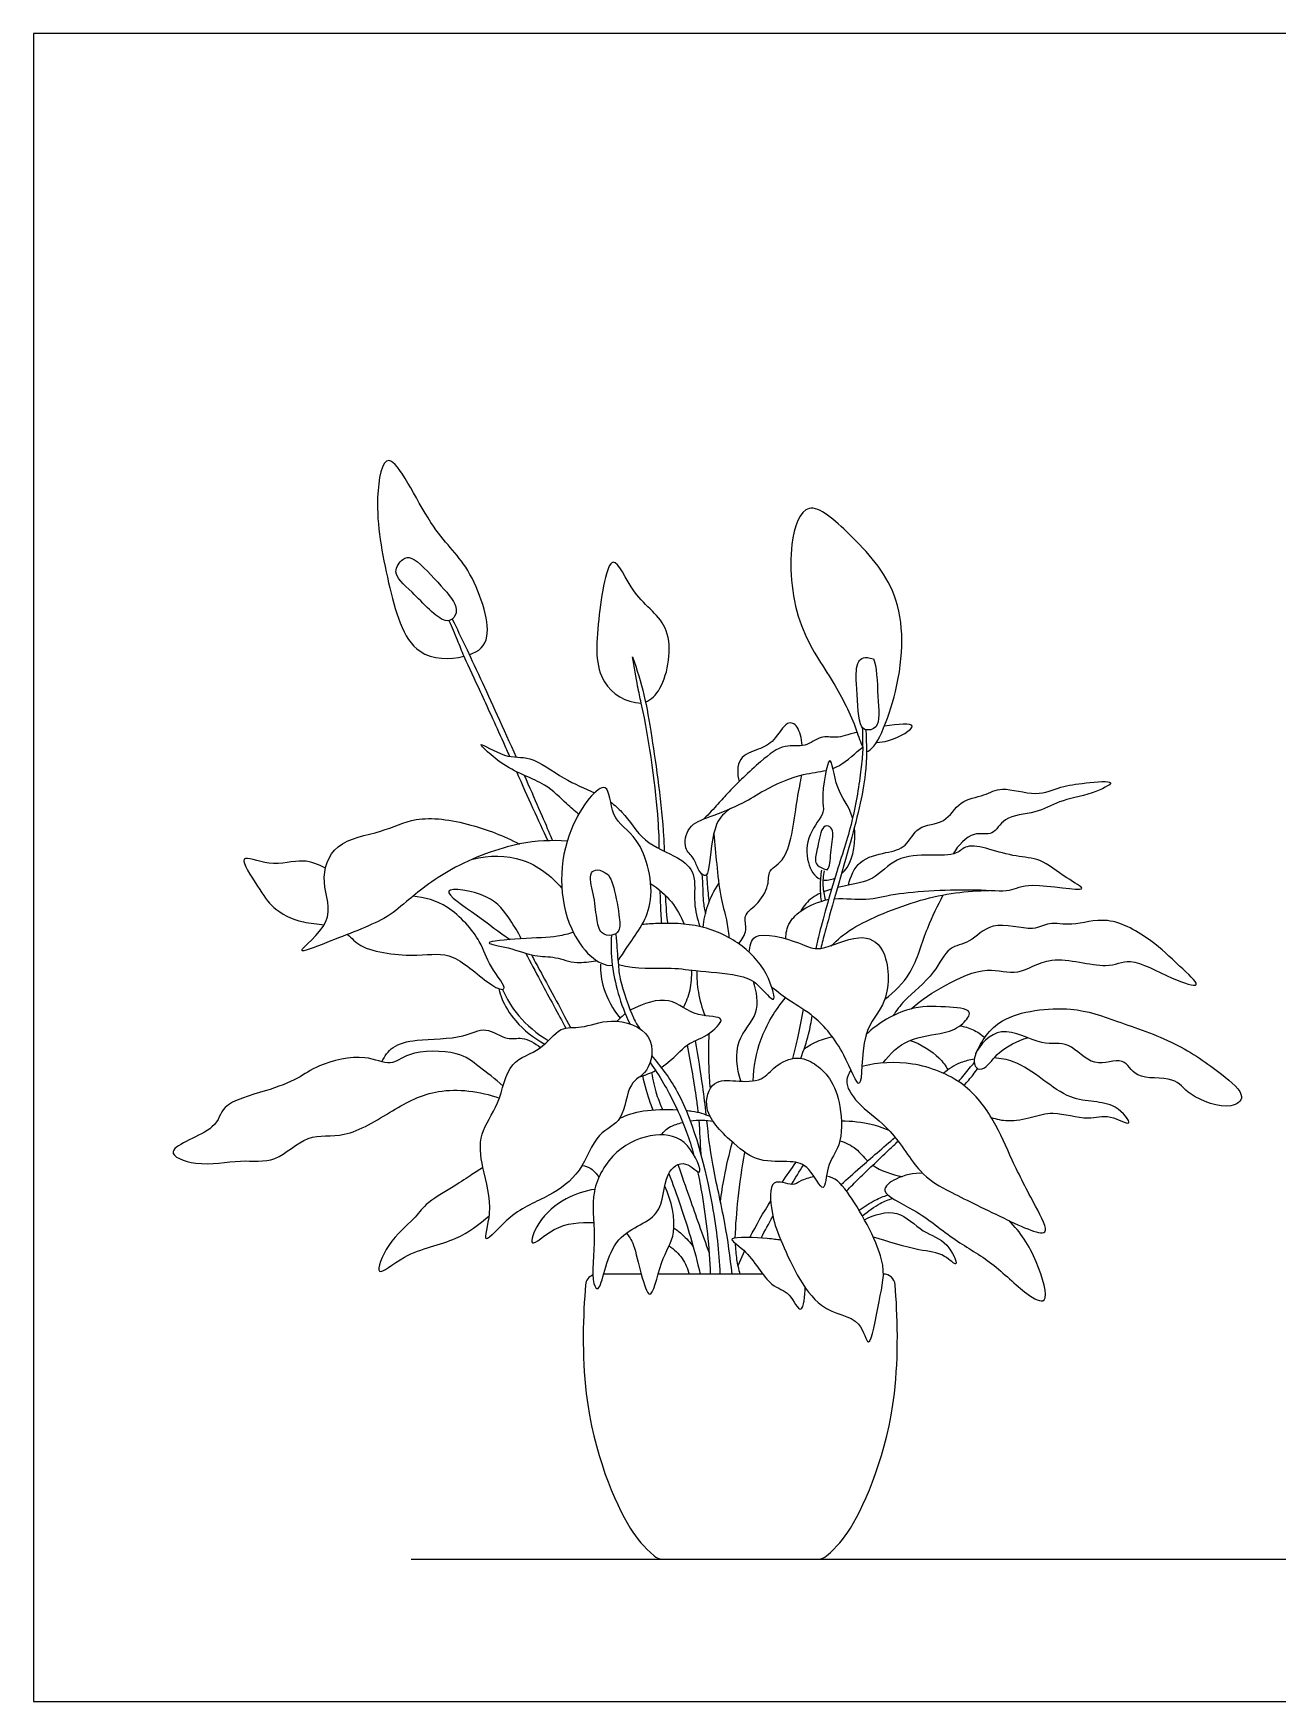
# Model space of a CAD drawing. Header units: millimetres. Extents: x 0.2 to 27.9, y 0.2 to 5.6.
# Drawn here: x 0.183 to 1.547, y 0.156 to 1.984 of the extents above; entities that cross this region are included whole.
import ezdxf

# ---------------------------------------------------------------- set-up
doc = ezdxf.new("R2010")
doc.units = ezdxf.units.MM
for name, color, linetype, true_color in [('AG-DIAGRAM', 7, 'Continuous', 0xfecc66), ('AG-PLANTS', 7, 'Continuous', 0x66ccff), ('X-VPRT', 6, 'Continuous', 0xff00ff)]:
    doc.layers.add(name, color=color, linetype=linetype, true_color=true_color)

msp = doc.modelspace()

# ---------------------------------------------------------------- linework, layer by layer
at = {"layer": 'AG-DIAGRAM'}
msp.add_line((0.5972, 0.3119), (4.9093, 0.3119), dxfattribs=at)
at = {"layer": 'AG-PLANTS'}
for p, q in [((0.9626, 0.6496), (0.9553, 0.6334)), ((0.8494, 0.6243), (0.8082, 0.6243))]:
    msp.add_line(p, q, dxfattribs=at)
msp.add_lwpolyline([(0.9828, 0.6243), (0.958, 0.6243), (0.868, 0.6243)], dxfattribs=at)
for centre, start, end in [((0.8012, 0.6114), 112.384, 174.8875), ((1.1149, 0.6114), 5.1125, 89.9702), ((0.8722, 0.3248), 227.6236, 270), ((1.0439, 0.3248), 270, 312.3764)]:
    msp.add_arc(centre, 0.0129, start, end, dxfattribs=at)
for points, knots in [([(0.6609, 1.3033), (0.6716, 1.307), (0.6899, 1.3217), (0.6614, 1.405), (0.6188, 1.4362), (0.5835, 1.5154), (0.5727, 1.5162), (0.5649, 1.5167), (0.5554, 1.4654), (0.5705, 1.3858), (0.5935, 1.2974), (0.6399, 1.2979), (0.6547, 1.3015)], [1.874958, 1.874958, 1.874958, 1.874958, 2.174788, 2.671085, 3.137979, 3.656897, 3.656897, 3.656897, 4.03027, 4.586158, 5.106957, 5.478034, 5.478034, 5.478034, 5.478034]), ([(1.0964, 1.1973), (1.1064, 1.1974), (1.137, 1.2712), (1.1384, 1.3716), (1.0825, 1.4319), (1.0448, 1.4662), (1.0334, 1.4636), (1.023, 1.4612), (1.0085, 1.4193), (1.0184, 1.3324), (1.0607, 1.2749), (1.0824, 1.2313), (1.0899, 1.2064), (1.0924, 1.2018)], [2.108383, 2.108383, 2.108383, 2.108383, 2.600112, 3.192639, 3.717991, 4.135757, 4.135757, 4.135757, 4.516815, 5.062825, 5.549802, 5.989062, 6.16955, 6.16955, 6.16955, 6.16955]), ([(0.6263, 1.3827), (0.6163, 1.3936), (0.5999, 1.4116), (0.5873, 1.4094), (0.5749, 1.3919), (0.5989, 1.3727), (0.6317, 1.3356), (0.6452, 1.3434), (0.6491, 1.3579), (0.6356, 1.3726), (0.6263, 1.3827)], [0, 0, 0, 0, 0.355945, 0.536228, 0.761641, 1.068182, 1.463047, 1.646817, 1.842686, 2.17451, 2.17451, 2.17451, 2.17451]), ([(0.8541, 1.2515), (0.8603, 1.2538), (0.8769, 1.2698), (0.8879, 1.337), (0.8402, 1.3633), (0.8246, 1.4056), (0.8187, 1.4047), (0.8112, 1.4037), (0.8003, 1.3352), (0.7982, 1.2724), (0.8323, 1.2507), (0.8494, 1.2503)], [1.410242, 1.410242, 1.410242, 1.410242, 1.627673, 2.091053, 2.523658, 2.893327, 2.893327, 2.893327, 3.362581, 3.845992, 4.226235, 4.226235, 4.226235, 4.226235]), ([(0.6386, 1.3406), (0.6417, 1.3337), (0.6476, 1.3197), (0.6524, 1.3076), (0.6547, 1.3015)], [0, 0, 0, 0, 0.272858, 0.5261226, 0.5261226, 0.5261226, 0.5261226]), ([(0.6422, 1.3424), (0.6527, 1.3205), (0.6651, 1.2949), (0.6983, 1.222), (0.7122, 1.191)], [0, 0, 0, 0, 0.4883683, 0.866917, 0.866917, 0.866917, 0.866917]), ([(0.6547, 1.3015), (0.6608, 1.2887), (0.6734, 1.262), (0.6906, 1.224), (0.7027, 1.197), (0.705, 1.1918)], [0, 0, 0, 0, 0.3734439, 0.8228684, 0.9267951, 0.9267951, 0.9267951, 0.9267951]), ([(0.8399, 1.301), (0.8447, 1.2873), (0.8535, 1.2577), (0.8614, 1.2119), (0.8729, 1.131), (0.8744, 1.0931), (0.8746, 1.088)], [0, 0, 0, 0, 0.377679, 0.774084, 1.372345, 1.46866, 1.46866, 1.46866, 1.46866]), ([(0.8494, 1.2503), (0.848, 1.2564), (0.8453, 1.2687), (0.8415, 1.2902), (0.8399, 1.301)], [0, 0, 0, 0, 0.2487873, 0.5764149, 0.5764149, 0.5764149, 0.5764149]), ([(1.1039, 1.2986), (1.0939, 1.3019), (1.0845, 1.2957), (1.0852, 1.2716), (1.0876, 1.2277), (1.0941, 1.2197), (1.1122, 1.222), (1.1081, 1.2577), (1.1078, 1.2915), (1.1039, 1.2986)], [0, 0, 0, 0, 0.210357, 0.517363, 0.928616, 1.108681, 1.320607, 1.679188, 2.077984, 2.077984, 2.077984, 2.077984]), ([(0.8692, 1.0907), (0.8691, 1.1004), (0.8683, 1.1304), (0.859, 1.2082), (0.8494, 1.2503)], [0.7557227, 0.7557227, 0.7557227, 0.7557227, 1.0284507, 1.6799095, 1.6799095, 1.6799095, 1.6799095]), ([(1.026, 1.2036), (1.0251, 1.2118), (1.0216, 1.2265), (1.0079, 1.2315), (0.9957, 1.2076), (0.9784, 1.1993), (0.9539, 1.1919), (0.9545, 1.172), (0.9566, 1.1642)], [2.457393, 2.457393, 2.457393, 2.457393, 2.657492, 2.848742, 3.124606, 3.381577, 3.651029, 3.933918, 3.933918, 3.933918, 3.933918]), ([(1.1076, 1.2069), (1.1114, 1.2073), (1.125, 1.2086), (1.1617, 1.2292), (1.1312, 1.2274), (1.1161, 1.225)], [3.9802768, 3.9802768, 3.9802768, 3.9802768, 4.1192515, 4.4355376, 4.7144168, 4.7144168, 4.7144168, 4.7144168]), ([(1.086, 1.2185), (1.076, 1.2156), (1.0633, 1.2108), (1.0459, 1.2156), (1.0291, 1.2007), (1.0055, 1.2063), (0.9796, 1.1865), (0.9451, 1.1534), (0.9348, 1.1406), (0.9236, 1.1288), (0.9182, 1.1233)], [4.919285, 4.919285, 4.919285, 4.919285, 5.177229, 5.409665, 5.664339, 5.928751, 6.253284, 6.647932, 6.893973, 7.135938, 7.135938, 7.135938, 7.135938]), ([(1.0955, 1.221), (1.0965, 1.2049), (1.0976, 1.1704), (1.0786, 1.0945), (1.0509, 1.0015), (1.0478, 0.9875), (1.0462, 0.9813)], [0, 0, 0, 0, 0.398282, 0.91959, 1.478276, 1.728955, 1.728955, 1.728955, 1.728955]), ([(1.0924, 1.2018), (1.0926, 1.2066), (1.0925, 1.2163), (1.0923, 1.2206), (1.0921, 1.2228)], [0, 0, 0, 0, 0.2181198, 0.3637291, 0.3637291, 0.3637291, 0.3637291]), ([(0.7807, 1.1283), (0.7764, 1.1323), (0.7669, 1.14), (0.7433, 1.1645), (0.7017, 1.1762), (0.6606, 1.2152), (0.7021, 1.1878), (0.7279, 1.1944), (0.7631, 1.1665), (0.7877, 1.1568), (0.7981, 1.1518)], [0, 0, 0, 0, 0.240978, 0.563198, 0.968151, 1.296652, 1.598684, 1.902583, 2.279242, 2.607891, 2.607891, 2.607891, 2.607891]), ([(1.0924, 1.2018), (1.092, 1.1945), (1.0911, 1.1797), (1.0821, 1.1204), (1.0644, 1.0694), (1.0437, 0.9962), (1.042, 0.986), (1.041, 0.9811)], [0, 0, 0, 0, 0.267912, 0.69784, 1.148194, 1.634471, 1.856499, 1.856499, 1.856499, 1.856499]), ([(1.0596, 1.1786), (1.0617, 1.1794), (1.0738, 1.1847), (1.0844, 1.1964), (1.0924, 1.2018)], [3.4173372, 3.4173372, 3.4173372, 3.4173372, 3.4816797, 3.7844249, 3.7844249, 3.7844249, 3.7844249]), ([(0.7125, 1.1751), (0.7189, 1.1608), (0.7329, 1.1295), (0.7414, 1.1114), (0.747, 1.0994)], [1.0389794, 1.0389794, 1.0389794, 1.0389794, 1.3299257, 1.6911129, 1.6911129, 1.6911129, 1.6911129]), ([(0.721, 1.1711), (0.7324, 1.1456), (0.7444, 1.118), (0.7511, 1.1017), (0.752, 1.0995)], [0.9487534, 0.9487534, 0.9487534, 0.9487534, 1.2693901, 1.3256413, 1.3256413, 1.3256413, 1.3256413]), ([(0.9466, 1.1344), (0.941, 1.1295), (0.928, 1.1205), (0.9243, 1.0699), (0.9218, 1.0617), (0.9173, 1.0606), (0.9107, 1.0681), (0.9076, 1.0813), (0.895, 1.0903), (0.8999, 1.1172), (0.9254, 1.1255), (0.9621, 1.1404), (0.9838, 1.1552), (1.0216, 1.1726), (1.0443, 1.1747), (1.0521, 1.1765)], [0, 0, 0, 0, 0.271524, 0.665286, 0.878191, 0.878191, 1.097655, 1.303131, 1.515623, 1.783483, 2.07472, 2.432172, 2.731734, 3.120627, 3.344045, 3.344045, 3.344045, 3.344045]), ([(0.9563, 0.9864), (0.9599, 0.9908), (0.9668, 1.001), (0.9603, 1.0181), (0.9767, 1.0287), (0.9904, 1.0495), (0.9876, 1.0684), (1.0131, 1.0779), (1.0187, 1.141), (1.0241, 1.1633), (1.0253, 1.1714)], [0, 0, 0, 0, 0.236124, 0.458024, 0.696089, 0.98014, 1.207078, 1.470963, 1.935156, 2.178054, 2.178054, 2.178054, 2.178054]), ([(1.0812, 1.1245), (1.0766, 1.1393), (1.0625, 1.1508), (1.0587, 1.1882), (1.056, 1.1872), (1.0528, 1.1861), (1.0456, 1.1419), (1.0522, 1.1312), (1.0307, 1.1061), (1.0297, 1.0764), (1.0391, 1.0598), (1.0459, 1.0571)], [2.222093, 2.222093, 2.222093, 2.222093, 2.563869, 2.882809, 2.882809, 2.882809, 3.261912, 3.481642, 3.789779, 4.109079, 4.376587, 4.376587, 4.376587, 4.376587]), ([(0.8241, 0.9682), (0.8272, 0.972), (0.8381, 0.9908), (0.8696, 1.0269), (0.8503, 1.1049), (0.8148, 1.1214), (0.8152, 1.1548), (0.8097, 1.1572), (0.802, 1.1605), (0.7581, 1.1071), (0.7586, 1.0046), (0.8021, 0.9611), (0.8177, 0.9628)], [1.62119, 1.62119, 1.62119, 1.62119, 1.778391, 2.208339, 2.698238, 3.056412, 3.376478, 3.376478, 3.376478, 3.820695, 4.429147, 4.871385, 4.871385, 4.871385, 4.871385]), ([(1.0767, 1.0507), (1.0786, 1.0599), (1.0868, 1.0795), (1.1174, 1.0863), (1.1411, 1.0912), (1.1509, 1.1175), (1.184, 1.1169), (1.1973, 1.1443), (1.2261, 1.1481), (1.2447, 1.1601), (1.2824, 1.1467), (1.3099, 1.1594), (1.3333, 1.1625), (1.3765, 1.1665), (1.3405, 1.1486), (1.3074, 1.1442), (1.2828, 1.1282), (1.2463, 1.1276), (1.2361, 1.1032), (1.2125, 1.1113), (1.1965, 1.0941), (1.1915, 1.0849)], [0, 0, 0, 0, 0.30381, 0.615909, 0.889627, 1.167365, 1.471596, 1.769084, 2.06472, 2.328217, 2.675508, 2.981357, 3.284052, 3.581064, 3.854901, 4.205287, 4.514104, 4.84522, 5.104502, 5.357272, 5.678432, 5.678432, 5.678432, 5.678432]), ([(0.8159, 1.1416), (0.8203, 1.1384), (0.8336, 1.127), (0.8507, 1.0964), (0.8895, 1.0829), (0.9107, 1.0641), (0.9058, 1.0308), (0.9111, 1.0139), (0.9136, 1.0053)], [2.810648, 2.810648, 2.810648, 2.810648, 2.974669, 3.336403, 3.698939, 3.986492, 4.304235, 4.600681, 4.600681, 4.600681, 4.600681]), ([(0.7682, 1.099), (0.7508, 1.0999), (0.7153, 1.0993), (0.6405, 1.0721), (0.5917, 1.033), (0.5686, 1.0119), (0.5107, 0.9905), (0.461, 0.9702), (0.5172, 1.0114), (0.4959, 1.0529), (0.5114, 1.1003), (0.5655, 1.1074), (0.6021, 1.1276), (0.6576, 1.1203), (0.6988, 1.1047), (0.716, 1.0957)], [0, 0, 0, 0, 0.413874, 0.925283, 1.371993, 1.690282, 2.161284, 2.469411, 2.836356, 3.212976, 3.582116, 3.986123, 4.353281, 4.798229, 5.156231, 5.156231, 5.156231, 5.156231]), ([(1.0533, 1.0675), (1.042, 1.0706), (1.0391, 1.079), (1.0432, 1.0918), (1.0467, 1.1166), (1.057, 1.1155), (1.061, 1.1073), (1.0563, 1.087), (1.0566, 1.0702), (1.0533, 1.0675)], [0, 0, 0, 0, 0.208507, 0.454012, 0.755797, 0.917128, 1.090272, 1.389207, 1.666455, 1.666455, 1.666455, 1.666455]), ([(0.9289, 1.107), (0.9299, 1.0959), (0.9322, 1.074), (0.9353, 1.0389), (0.9434, 1.0131), (0.9449, 0.9997), (0.9455, 0.9932)], [0, 0, 0, 0, 0.331258, 0.671517, 0.968004, 1.221612, 1.221612, 1.221612, 1.221612]), ([(1.069, 1.0632), (1.0713, 1.0652), (1.082, 1.0772), (1.0846, 1.0991), (1.0831, 1.1139)], [1.7343985, 1.7343985, 1.7343985, 1.7343985, 1.8115449, 2.1388473, 2.1388473, 2.1388473, 2.1388473]), ([(0.5032, 1.0694), (0.4954, 1.0731), (0.4782, 1.0811), (0.4443, 1.0693), (0.4024, 1.0889), (0.4311, 1.0463), (0.4441, 1.0249), (0.4722, 1.0097), (0.4944, 1.0082), (0.5017, 1.0073)], [0, 0, 0, 0, 0.290316, 0.641318, 0.940687, 1.269531, 1.579197, 1.923283, 2.117142, 2.117142, 2.117142, 2.117142]), ([(0.6647, 1.0793), (0.6823, 1.0835), (0.721, 1.0841), (0.7508, 1.0608), (0.7623, 1.0473)], [0, 0, 0, 0, 0.4218043, 0.8395866, 0.8395866, 0.8395866, 0.8395866]), ([(1.0611, 1.0357), (1.0735, 1.0364), (1.1003, 1.0332), (1.1265, 1.0432), (1.2154, 1.0474), (1.2538, 1.0424), (1.2738, 1.0554), (1.3496, 1.0402), (1.3117, 1.0598), (1.2882, 1.0807), (1.2599, 1.0813), (1.2318, 1.0902), (1.2057, 1.0962), (1.1954, 1.0828), (1.1651, 1.0838), (1.1283, 1.0829), (1.1044, 1.0547), (1.0853, 1.0525), (1.0647, 1.0481)], [0.731382, 0.731382, 0.731382, 0.731382, 1.023045, 1.35653, 1.903388, 2.258292, 2.555146, 2.982939, 3.244397, 3.589858, 3.889969, 4.212995, 4.499165, 4.715048, 5.027, 5.37884, 5.715764, 6.033244, 6.033244, 6.033244, 6.033244]), ([(0.8135, 1.0618), (0.8034, 1.0695), (0.7893, 1.0659), (0.7984, 1.0398), (0.7998, 1.0157), (0.804, 0.9968), (0.8172, 0.9945), (0.8269, 1.0003), (0.8253, 1.0188), (0.8193, 1.0511), (0.8152, 1.0588), (0.8135, 1.0618)], [0, 0, 0, 0, 0.222927, 0.520984, 0.840865, 1.096521, 1.301423, 1.487205, 1.746102, 2.103619, 2.316593, 2.316593, 2.316593, 2.316593]), ([(0.9157, 1.0631), (0.9169, 1.0511), (0.9168, 1.033), (0.9187, 1.0239), (0.9198, 1.0192)], [0.0129358, 0.0129358, 0.0129358, 0.0129358, 0.3027105, 0.5190943, 0.5190943, 0.5190943, 0.5190943]), ([(0.921, 1.062), (0.9212, 1.0584), (0.9218, 1.0513), (0.9229, 1.0382), (0.9236, 1.0317)], [0, 0, 0, 0, 0.1876264, 0.4421267, 0.4421267, 0.4421267, 0.4421267]), ([(1.0469, 1.0672), (1.0461, 1.0616), (1.0453, 1.0502), (1.0458, 1.0391), (1.0465, 1.0336)], [0, 0, 0, 0, 0.2360556, 0.4700695, 0.4700695, 0.4700695, 0.4700695]), ([(1.0498, 1.0665), (1.0487, 1.061), (1.048, 1.0498), (1.0499, 1.0396), (1.0514, 1.0346)], [0, 0, 0, 0, 0.2337418, 0.4590145, 0.4590145, 0.4590145, 0.4590145]), ([(0.7179, 0.9918), (0.7146, 0.9991), (0.7052, 1.0132), (0.6862, 1.0418), (0.6174, 1.0518), (0.6745, 1.0149), (0.693, 0.9994), (0.7058, 0.991)], [0, 0, 0, 0, 0.280944, 0.628677, 0.995845, 1.357663, 1.746157, 1.746157, 1.746157, 1.746157]), ([(0.8597, 1.0523), (0.8683, 1.0469), (0.8838, 1.0333), (0.8929, 1.0166), (0.8963, 1.008)], [0, 0, 0, 0, 0.3154716, 0.618052, 0.618052, 0.618052, 0.618052]), ([(0.8719, 1.0088), (0.8715, 1.0141), (0.871, 1.0206), (0.8704, 1.037), (0.8702, 1.0447)], [0, 0, 0, 0, 0.2298758, 0.4000495, 0.4000495, 0.4000495, 0.4000495]), ([(0.9174, 1.0044), (0.9181, 1.0125), (0.9213, 1.0286), (0.9294, 1.0449), (0.9344, 1.0524)], [0, 0, 0, 0, 0.2823737, 0.580099, 0.580099, 0.580099, 0.580099]), ([(1.0577, 0.9843), (1.0651, 0.9912), (1.0803, 1.0058), (1.1578, 1.0387), (1.2059, 1.0443), (1.2314, 1.0449)], [0, 0, 0, 0, 0.315933, 0.829392, 1.330252, 1.330252, 1.330252, 1.330252]), ([(0.5275, 0.9967), (0.5317, 0.9927), (0.5453, 0.9773), (0.6064, 0.9713), (0.6427, 0.9796), (0.6716, 0.9506), (0.6917, 0.9371), (0.707, 0.9324), (0.6806, 0.9639), (0.6753, 0.9891), (0.6387, 1.0312), (0.6121, 1.037), (0.5988, 1.0384)], [2.407848, 2.407848, 2.407848, 2.407848, 2.599073, 3.056286, 3.441037, 3.855579, 3.855579, 4.041418, 4.343098, 4.660414, 5.070458, 5.432362, 5.432362, 5.432362, 5.432362]), ([(0.8757, 1.0397), (0.8761, 1.0307), (0.8769, 1.0207), (0.8781, 1.0093), (0.8782, 1.0088)], [1.7717881, 1.7717881, 1.7717881, 1.7717881, 1.9269575, 1.9335691, 1.9335691, 1.9335691, 1.9335691]), ([(1.0078, 0.9919), (1.0082, 0.9982), (1.0094, 1.0123), (1.0313, 1.0296), (1.0549, 1.0352)], [0, 0, 0, 0, 0.2749889, 0.6827778, 0.6827778, 0.6827778, 0.6827778]), ([(1.0458, 1.0417), (1.0427, 1.0403), (1.0335, 1.0352), (1.0277, 1.028), (1.0245, 1.0227)], [6.2095515, 6.2095515, 6.2095515, 6.2095515, 6.3042331, 6.5040875, 6.5040875, 6.5040875, 6.5040875]), ([(1.1164, 0.9256), (1.127, 0.9339), (1.1477, 0.9522), (1.162, 1.0048), (1.1745, 1.0279), (1.1804, 1.0399)], [0, 0, 0, 0, 0.362275, 0.777918, 1.140219, 1.140219, 1.140219, 1.140219]), ([(0.8243, 0.9635), (0.8452, 0.958), (0.88, 0.9613), (0.9076, 0.9565), (0.9556, 0.9533), (0.9765, 0.945), (0.9996, 0.9148), (0.9893, 0.9543), (0.962, 0.9863), (0.9164, 1.0086), (0.8717, 1.0092), (0.8556, 1.008), (0.8502, 1.0074)], [2.578493, 2.578493, 2.578493, 2.578493, 2.975677, 3.305378, 3.70382, 4.00391, 4.28351, 4.568891, 4.967813, 5.386423, 5.793169, 5.992871, 5.992871, 5.992871, 5.992871]), ([(1.1452, 0.915), (1.1568, 0.9252), (1.1818, 0.9417), (1.2279, 0.9629), (1.2634, 0.9495), (1.2981, 0.9776), (1.3591, 0.9564), (1.3858, 0.9733), (1.4271, 0.949), (1.4694, 0.935), (1.4356, 0.9654), (1.4105, 0.9903), (1.3615, 1.0189), (1.3229, 1.0047), (1.2963, 1.0112), (1.2791, 0.9985), (1.2326, 1.0136), (1.2112, 0.9863), (1.1845, 0.9842), (1.1724, 0.9528), (1.1371, 0.9252), (1.1295, 0.9131), (1.1254, 0.9075)], [0, 0, 0, 0, 0.389342, 0.787247, 1.118228, 1.478733, 1.918944, 2.219974, 2.621878, 2.920614, 3.219113, 3.590749, 4.005403, 4.363918, 4.648, 4.899066, 5.275564, 5.593332, 5.867312, 6.187173, 6.568041, 6.830828, 6.830828, 6.830828, 6.830828]), ([(0.775, 0.9989), (0.7693, 0.9972), (0.7567, 0.9934), (0.7213, 0.9925), (0.6682, 0.9881), (0.7074, 0.9822), (0.7315, 0.9716), (0.756, 0.973), (0.7753, 0.9639), (0.7928, 0.9669), (0.7996, 0.9676)], [0, 0, 0, 0, 0.241924, 0.60849, 0.944738, 1.210879, 1.52642, 1.800126, 2.08263, 2.28399, 2.28399, 2.28399, 2.28399]), ([(0.8168, 0.9957), (0.8161, 0.9848), (0.8157, 0.9633), (0.8262, 0.9197), (0.8371, 0.8984)], [0, 0, 0, 0, 0.3285961, 0.782974, 0.782974, 0.782974, 0.782974]), ([(0.8241, 0.9682), (0.8238, 0.9729), (0.8232, 0.9821), (0.8223, 0.9925), (0.8217, 0.9976)], [0, 0, 0, 0, 0.2136563, 0.4396975, 0.4396975, 0.4396975, 0.4396975]), ([(0.9678, 0.9771), (0.9688, 0.9831), (0.9694, 1.0032), (1.0247, 0.988), (1.0448, 0.9758), (1.088, 0.9997), (1.1209, 0.9827), (1.1225, 0.9187), (1.0888, 0.8944), (1.0934, 0.8099), (1.0713, 0.8713), (1.0417, 0.9067), (1.0128, 0.9226), (0.9993, 0.9334), (0.9926, 0.9386)], [0, 0, 0, 0, 0.24503, 0.639743, 0.927164, 1.303948, 1.61618, 2.037289, 2.42049, 2.834528, 3.176026, 3.591021, 3.912725, 4.200437, 4.200437, 4.200437, 4.200437]), ([(0.7227, 0.9759), (0.7328, 0.9569), (0.7531, 0.9189), (0.7622, 0.9023), (0.7667, 0.894)], [0, 0, 0, 0, 0.4603955, 0.7657365, 0.7657365, 0.7657365, 0.7657365]), ([(0.7289, 0.9742), (0.732, 0.9685), (0.7384, 0.957), (0.7609, 0.9154), (0.7719, 0.8945)], [0, 0, 0, 0, 0.2541077, 0.7363791, 0.7363791, 0.7363791, 0.7363791]), ([(0.8048, 0.9642), (0.8047, 0.9552), (0.8063, 0.9369), (0.8183, 0.9144), (0.8263, 0.9049)], [0, 0, 0, 0, 0.2977058, 0.6469171, 0.6469171, 0.6469171, 0.6469171]), ([(0.8241, 0.9682), (0.8244, 0.9613), (0.8246, 0.9486), (0.84, 0.9043), (0.8452, 0.8973), (0.8477, 0.8934)], [0, 0, 0, 0, 0.260532, 0.6437353, 0.8562241, 0.8562241, 0.8562241, 0.8562241]), ([(0.8958, 0.9165), (0.8989, 0.9226), (0.9037, 0.9351), (0.905, 0.9502), (0.9046, 0.9575)], [0, 0, 0, 0, 0.2605655, 0.5146503, 0.5146503, 0.5146503, 0.5146503]), ([(0.9103, 0.9568), (0.9102, 0.949), (0.9112, 0.9333), (0.916, 0.9158), (0.9194, 0.9074)], [0, 0, 0, 0, 0.277225, 0.5751914, 0.5751914, 0.5751914, 0.5751914]), ([(0.6934, 0.9371), (0.6942, 0.9332), (0.6962, 0.9247), (0.7109, 0.8993), (0.7316, 0.8828), (0.7436, 0.8765)], [0, 0, 0, 0, 0.1996874, 0.5029227, 0.867942, 0.867942, 0.867942, 0.867942]), ([(0.6972, 0.9363), (0.7018, 0.926), (0.712, 0.9077), (0.735, 0.8877), (0.7474, 0.8802)], [0, 0, 0, 0, 0.3335165, 0.6749155, 0.6749155, 0.6749155, 0.6749155]), ([(0.9585, 0.8357), (0.9543, 0.8496), (0.9501, 0.8814), (0.9809, 0.9083), (0.9759, 0.9342), (0.9723, 0.9451)], [0, 0, 0, 0, 0.377303, 0.722959, 1.058881, 1.058881, 1.058881, 1.058881]), ([(0.8713, 0.8506), (0.8861, 0.8615), (0.8986, 0.8781), (0.9202, 0.8831), (0.9475, 0.9085), (0.907, 0.9045), (0.882, 0.9309), (0.8522, 0.9214), (0.8373, 0.9135)], [0.252709, 0.252709, 0.252709, 0.252709, 0.588728, 0.892368, 1.184072, 1.492707, 1.860586, 2.240689, 2.240689, 2.240689, 2.240689]), ([(0.972, 0.8361), (0.9726, 0.8516), (0.9779, 0.8827), (0.9962, 0.9138), (1.0076, 0.9272)], [0, 0, 0, 0, 0.3901825, 0.8064853, 0.8064853, 0.8064853, 0.8064853]), ([(1.027, 0.9144), (1.0252, 0.9045), (1.0213, 0.8847), (1.0174, 0.8685), (1.0154, 0.8605)], [0, 0, 0, 0, 0.3152364, 0.6008825, 0.6008825, 0.6008825, 0.6008825]), ([(1.1146, 0.8558), (1.1222, 0.8656), (1.1405, 0.8844), (1.1817, 0.8871), (1.2011, 0.8964), (1.2161, 0.9151), (1.1789, 0.9175), (1.1425, 0.9188), (1.1091, 0.8995), (1.096, 0.8869)], [0, 0, 0, 0, 0.35025, 0.709713, 0.982882, 1.198672, 1.494638, 1.856456, 2.279308, 2.279308, 2.279308, 2.279308]), ([(1.2162, 0.866), (1.223, 0.8798), (1.2398, 0.9102), (1.3229, 0.9196), (1.3704, 0.9011), (1.4359, 0.8796), (1.4825, 0.8466), (1.5145, 0.8201), (1.495, 0.8029), (1.4486, 0.8186), (1.4353, 0.8425), (1.3902, 0.8357), (1.3796, 0.865), (1.3439, 0.8479), (1.319, 0.8817), (1.2879, 0.8722), (1.2443, 0.9017), (1.2122, 0.867), (1.2143, 0.8538), (1.2188, 0.8482), (1.2275, 0.8485), (1.2411, 0.8703), (1.2619, 0.8799), (1.2729, 0.8834)], [-6.019008, -6.019008, -6.019008, -6.019008, -5.6293, -5.13085, -4.713205, -4.243683, -3.79512, -3.466851, -3.241051, -2.85537, -2.562668, -2.209952, -1.938045, -1.62496, -1.288283, -0.979388, -0.592196, -0.243907, 0, 0, 0.188124, 0.466309, 0.803266, 0.803266, 0.803266, 0.803266]), ([(0.8573, 0.8838), (0.8501, 0.8961), (0.8155, 0.9069), (0.7848, 0.8925), (0.7593, 0.897), (0.7405, 0.868), (0.702, 0.8593), (0.6955, 0.8099), (0.6701, 0.7791), (0.6747, 0.7398), (0.6885, 0.696), (0.6717, 0.6488), (0.7075, 0.6937), (0.7481, 0.7084), (0.7847, 0.7346), (0.7992, 0.7802), (0.8317, 0.7906), (0.8336, 0.8358), (0.8591, 0.8435), (0.8638, 0.8728), (0.8573, 0.8838)], [0, 0, 0, 0, 0.381513, 0.714577, 0.98357, 1.300657, 1.640158, 2.024036, 2.379147, 2.725452, 3.133266, 3.436481, 3.776186, 4.175665, 4.55182, 4.933086, 5.245376, 5.597721, 5.873068, 6.217213, 6.217213, 6.217213, 6.217213]), ([(1.0242, 0.8608), (1.0277, 0.8694), (1.0334, 0.8871), (1.0358, 0.9006), (1.0367, 0.9075)], [0, 0, 0, 0, 0.3016999, 0.5620168, 0.5620168, 0.5620168, 0.5620168]), ([(1.1988, 0.8966), (1.2038, 0.8958), (1.2136, 0.8929), (1.2222, 0.8869), (1.226, 0.8834)], [0, 0, 0, 0, 0.2224686, 0.4478064, 0.4478064, 0.4478064, 0.4478064]), ([(0.565, 0.857), (0.5679, 0.863), (0.5765, 0.8754), (0.6038, 0.8823), (0.6541, 0.8817), (0.6779, 0.8973), (0.7021, 0.8793), (0.7187, 0.8855), (0.7332, 0.8774), (0.739, 0.8727)], [0, 0, 0, 0, 0.255629, 0.55562, 0.961743, 1.253715, 1.541252, 1.772212, 2.044696, 2.044696, 2.044696, 2.044696]), ([(0.9085, 0.8801), (0.9115, 0.8635), (0.9166, 0.8303), (0.9191, 0.8095), (0.9202, 0.799)], [0, 0, 0, 0, 0.4066746, 0.728086, 0.728086, 0.728086, 0.728086]), ([(0.9252, 0.8277), (0.9245, 0.8357), (0.9235, 0.8517), (0.9234, 0.8761), (0.9239, 0.8883)], [0, 0, 0, 0, 0.2806154, 0.627075, 0.627075, 0.627075, 0.627075]), ([(1.0281, 0.8712), (1.032, 0.8739), (1.043, 0.8804), (1.0522, 0.8831), (1.0588, 0.8845)], [0.16899, 0.16899, 0.16899, 0.16899, 0.3135301, 0.5708367, 0.5708367, 0.5708367, 0.5708367]), ([(1.1442, 0.8805), (1.1559, 0.8768), (1.177, 0.8625), (1.1828, 0.8529), (1.1856, 0.8482)], [0, 0, 0, 0, 0.34773, 0.579971, 0.579971, 0.579971, 0.579971]), ([(0.6979, 0.8303), (0.6895, 0.8381), (0.6701, 0.8523), (0.6492, 0.8699), (0.5939, 0.8694), (0.5749, 0.8506), (0.546, 0.8669), (0.4949, 0.8546), (0.473, 0.8378), (0.4385, 0.8246), (0.3869, 0.8116), (0.3873, 0.7817), (0.3169, 0.7601), (0.3656, 0.7406), (0.4093, 0.7512), (0.4492, 0.7442), (0.4827, 0.7803), (0.5258, 0.7712), (0.5773, 0.8047), (0.6254, 0.8304), (0.6728, 0.8249), (0.6938, 0.8172)], [0.0476, 0.0476, 0.0476, 0.0476, 0.356534, 0.665224, 1.075144, 1.349495, 1.655888, 2.062819, 2.363967, 2.716556, 3.111919, 3.402656, 3.808437, 4.110727, 4.512505, 4.864082, 5.237868, 5.599663, 6.038479, 6.462913, 6.931422, 6.931422, 6.931422, 6.931422]), ([(0.8608, 0.864), (0.8703, 0.852), (0.9027, 0.8122), (0.9294, 0.6988), (0.9345, 0.6497), (0.9356, 0.6243)], [1.053004, 1.053004, 1.053004, 1.053004, 1.345507, 1.997683, 2.497987, 2.497987, 2.497987, 2.497987]), ([(0.8999, 0.8753), (0.9039, 0.8532), (0.9087, 0.8256), (0.9111, 0.8063), (0.9116, 0.8017)], [2.4636114, 2.4636114, 2.4636114, 2.4636114, 2.7284936, 2.82189, 2.82189, 2.82189, 2.82189]), ([(0.9807, 0.8384), (0.9734, 0.835), (0.9531, 0.8357), (0.9268, 0.8384), (0.9142, 0.8019), (0.9509, 0.7667), (0.9771, 0.7461), (1.0133, 0.7488), (1.0337, 0.7439), (1.0515, 0.7064), (1.052, 0.7456), (1.0699, 0.7641), (1.0694, 0.8085), (1.0579, 0.8391), (1.0402, 0.8555), (1.0203, 0.8643), (0.9954, 0.8535), (0.9871, 0.8414), (0.9807, 0.8384)], [0, 0, 0, 0, 0.301943, 0.578594, 0.884514, 1.280582, 1.6137, 1.944445, 2.213186, 2.500909, 2.772485, 3.074897, 3.444853, 3.772901, 4.047134, 4.304105, 4.589703, 4.853603, 4.853603, 4.853603, 4.853603]), ([(1.2146, 0.86), (1.2092, 0.859), (1.1939, 0.8549), (1.1866, 0.8492), (1.1807, 0.8444)], [3.1991405, 3.1991405, 3.1991405, 3.1991405, 3.3279195, 3.6011136, 3.6011136, 3.6011136, 3.6011136]), ([(1.2331, 0.796), (1.239, 0.7941), (1.2514, 0.791), (1.2783, 0.7957), (1.3006, 0.8042), (1.3399, 0.7916), (1.3612, 0.8013), (1.3927, 0.782), (1.3672, 0.8171), (1.3155, 0.8083), (1.2744, 0.8552), (1.2433, 0.8608), (1.2364, 0.8612)], [0, 0, 0, 0, 0.248156, 0.540761, 0.822569, 1.177258, 1.462723, 1.724763, 1.99859, 2.403289, 2.895851, 3.040123, 3.040123, 3.040123, 3.040123]), ([(0.8506, 0.8416), (0.8527, 0.8317), (0.8587, 0.8125), (0.861, 0.807), (0.8621, 0.8042)], [0, 0, 0, 0, 0.3145002, 0.4861666, 0.4861666, 0.4861666, 0.4861666]), ([(0.8591, 0.8561), (0.8643, 0.8487), (0.8749, 0.8333), (0.8958, 0.792), (0.9046, 0.7637), (0.9068, 0.7554)], [0, 0, 0, 0, 0.2987252, 0.7385798, 0.9170699, 0.9170699, 0.9170699, 0.9170699]), ([(0.8607, 0.8453), (0.8619, 0.8372), (0.8658, 0.8212), (0.8703, 0.8101), (0.8727, 0.8047)], [0, 0, 0, 0, 0.2840971, 0.526246, 0.526246, 0.526246, 0.526246]), ([(1.0792, 0.848), (1.0767, 0.8437), (1.0709, 0.8326), (1.0902, 0.8061), (1.1251, 0.7837), (1.1532, 0.7343), (1.1848, 0.7156), (1.237, 0.6905), (1.3048, 0.6575), (1.2787, 0.7035), (1.2558, 0.7486), (1.2371, 0.7931), (1.205, 0.8364), (1.1472, 0.8589), (1.1094, 0.8563), (1.0913, 0.8519)], [0, 0, 0, 0, 0.222335, 0.528418, 0.905868, 1.328292, 1.668452, 2.130995, 2.544604, 2.858569, 3.288199, 3.685133, 4.09762, 4.5391, 4.966505, 4.966505, 4.966505, 4.966505]), ([(1.1974, 0.8352), (1.2012, 0.8401), (1.209, 0.8496), (1.2127, 0.8538), (1.2146, 0.8559)], [0, 0, 0, 0, 0.2465033, 0.4127819, 0.4127819, 0.4127819, 0.4127819]), ([(1.203, 0.8312), (1.2067, 0.8348), (1.2134, 0.8426), (1.2164, 0.8473), (1.2179, 0.8497)], [0, 0, 0, 0, 0.2249326, 0.3906752, 0.3906752, 0.3906752, 0.3906752]), ([(0.8257, 0.7951), (0.8342, 0.7986), (0.8473, 0.8043), (0.8765, 0.805), (0.8888, 0.8044)], [0, 0, 0, 0, 0.3007977, 0.581782, 0.581782, 0.581782, 0.581782]), ([(0.8711, 0.7769), (0.8742, 0.7803), (0.8775, 0.785), (0.8896, 0.7893), (0.8949, 0.7905)], [0, 0, 0, 0, 0.2128552, 0.3455271, 0.3455271, 0.3455271, 0.3455271]), ([(0.8987, 0.8038), (0.9008, 0.8035), (0.9124, 0.8022), (0.9183, 0.7997), (0.9249, 0.7973)], [0.6608292, 0.6608292, 0.6608292, 0.6608292, 0.7164093, 0.9787884, 0.9787884, 0.9787884, 0.9787884]), ([(0.9491, 0.6243), (0.9469, 0.643), (0.9422, 0.6795), (0.9267, 0.7449), (0.923, 0.7768), (0.9213, 0.7929)], [0, 0, 0, 0, 0.429749, 0.895624, 1.294299, 1.294299, 1.294299, 1.294299]), ([(1.0688, 0.7922), (1.0798, 0.7925), (1.1019, 0.7896), (1.1151, 0.7845), (1.1215, 0.7816)], [0, 0, 0, 0, 0.3288801, 0.5921497, 0.5921497, 0.5921497, 0.5921497]), ([(0.9133, 0.7362), (0.9115, 0.7352), (0.8971, 0.7518), (0.8723, 0.7343), (0.8758, 0.6819), (0.8133, 0.6722), (0.8056, 0.6006), (0.7935, 0.6166), (0.8007, 0.6686), (0.7921, 0.7145), (0.8188, 0.7621), (0.8641, 0.7807), (0.9019, 0.7734), (0.9156, 0.7375), (0.9133, 0.7362)], [0, 0, 0, 0, 0.239766, 0.512305, 0.890631, 1.313087, 1.734538, 1.887345, 2.300305, 2.70081, 3.104072, 3.493366, 3.842657, 4.163791, 4.163791, 4.163791, 4.163791]), ([(0.9362, 0.7037), (0.9374, 0.7128), (0.9401, 0.7309), (0.9459, 0.7563), (0.9495, 0.7688)], [0, 0, 0, 0, 0.3003363, 0.6582581, 0.6582581, 0.6582581, 0.6582581]), ([(1.0672, 0.7705), (1.0734, 0.7683), (1.0852, 0.7634), (1.0928, 0.7528), (1.0976, 0.7483)], [0, 0, 0, 0, 0.2554874, 0.4756454, 0.4756454, 0.4756454, 0.4756454]), ([(1.0687, 0.7225), (1.0757, 0.7288), (1.0898, 0.7415), (1.115, 0.7635), (1.1278, 0.7743)], [0, 0, 0, 0, 0.305567, 0.7112115, 0.7112115, 0.7112115, 0.7112115]), ([(1.1032, 0.7436), (1.109, 0.7491), (1.1207, 0.7601), (1.1276, 0.7667), (1.1311, 0.77)], [0, 0, 0, 0, 0.2804366, 0.4978818, 0.4978818, 0.4978818, 0.4978818]), ([(0.9524, 0.6639), (0.953, 0.6783), (0.9552, 0.7071), (0.9599, 0.741), (0.963, 0.7578)], [0, 0, 0, 0, 0.3768315, 0.787159, 0.787159, 0.787159, 0.787159]), ([(0.6758, 0.7413), (0.6712, 0.7382), (0.6616, 0.7318), (0.6416, 0.7188), (0.6119, 0.7017), (0.6006, 0.6834), (0.5714, 0.6612), (0.554, 0.6148), (0.5925, 0.6503), (0.6477, 0.6593), (0.6715, 0.6788), (0.6828, 0.6882)], [0, 0, 0, 0, 0.233537, 0.51681, 0.847617, 1.109859, 1.471306, 1.784689, 2.106373, 2.549828, 2.930688, 2.930688, 2.930688, 2.930688]), ([(0.7845, 0.7435), (0.7879, 0.7429), (0.7947, 0.7407), (0.8008, 0.7342), (0.803, 0.7304)], [0, 0, 0, 0, 0.1839306, 0.3896211, 0.3896211, 0.3896211, 0.3896211]), ([(0.8796, 0.7347), (0.8885, 0.7119), (0.9039, 0.6654), (0.9108, 0.6381), (0.914, 0.6243)], [0, 0, 0, 0, 0.490635, 0.8632736, 0.8632736, 0.8632736, 0.8632736]), ([(0.8896, 0.7444), (0.8939, 0.732), (0.9025, 0.7071), (0.9166, 0.6673), (0.9238, 0.6475)], [0, 0, 0, 0, 0.3598684, 0.815477, 0.815477, 0.815477, 0.815477]), ([(0.9112, 0.7368), (0.913, 0.7285), (0.9194, 0.6936), (0.9242, 0.6534), (0.925, 0.6243)], [1.0485661, 1.0485661, 1.0485661, 1.0485661, 1.2206898, 1.7559684, 1.7559684, 1.7559684, 1.7559684]), ([(1.0389, 0.731), (1.0333, 0.73), (1.0221, 0.7263), (1.0164, 0.7196), (1.0001, 0.7272), (0.9953, 0.7241), (0.9893, 0.7201), (0.9924, 0.6877), (1.0011, 0.6632), (1.0388, 0.5785), (1.0905, 0.58), (1.0992, 0.5319), (1.1106, 0.6017), (1.1214, 0.6377), (1.0775, 0.7153), (1.0617, 0.7305), (1.0525, 0.7317)], [3.576431, 3.576431, 3.576431, 3.576431, 3.74391, 3.927501, 4.181195, 4.181195, 4.181195, 4.502662, 4.831106, 5.356189, 5.741881, 6.013393, 6.400813, 6.788832, 7.310938, 7.619003, 7.619003, 7.619003, 7.619003]), ([(1.0745, 0.7152), (1.079, 0.72), (1.0881, 0.7294), (1.0981, 0.7389), (1.1032, 0.7436)], [0, 0, 0, 0, 0.2538429, 0.5147237, 0.5147237, 0.5147237, 0.5147237]), ([(1.1582, 0.7346), (1.1482, 0.7355), (1.13, 0.7309), (1.1066, 0.7139), (1.1534, 0.6946), (1.1922, 0.6606), (1.2348, 0.6383), (1.2675, 0.6039), (1.2997, 0.5865), (1.2828, 0.6441), (1.2654, 0.67), (1.2527, 0.6829)], [0, 0, 0, 0, 0.313482, 0.553242, 0.907048, 1.335909, 1.732464, 2.139424, 2.397506, 2.770876, 3.192876, 3.192876, 3.192876, 3.192876]), ([(0.7985, 0.7172), (0.7875, 0.7156), (0.7657, 0.7086), (0.7364, 0.6851), (0.7236, 0.648), (0.7557, 0.6798), (0.7825, 0.6813), (0.7973, 0.6809)], [0, 0, 0, 0, 0.3305, 0.693943, 0.963911, 1.26545, 1.646251, 1.646251, 1.646251, 1.646251]), ([(0.8333, 0.6693), (0.8361, 0.6649), (0.8426, 0.6606), (0.858, 0.5744), (0.8704, 0.643), (0.8904, 0.667), (0.8828, 0.7054), (0.8751, 0.7208)], [0, 0, 0, 0, 0.226406, 0.655922, 1.002004, 1.347643, 1.75885, 1.75885, 1.75885, 1.75885]), ([(1.0883, 0.6942), (1.0938, 0.6984), (1.1057, 0.7058), (1.1151, 0.7095), (1.1198, 0.711)], [0, 0, 0, 0, 0.2618744, 0.483678, 0.483678, 0.483678, 0.483678]), ([(1.0917, 0.6883), (1.098, 0.693), (1.1109, 0.7026), (1.1204, 0.7058), (1.1251, 0.7072)], [0, 0, 0, 0, 0.2787877, 0.4999879, 0.4999879, 0.4999879, 0.4999879]), ([(1.0942, 0.6838), (1.1048, 0.6894), (1.1316, 0.6979), (1.1573, 0.6684), (1.1852, 0.6624), (1.1999, 0.6274), (1.1802, 0.6483), (1.1529, 0.6493), (1.1204, 0.6599), (1.1039, 0.6647)], [0, 0, 0, 0, 0.343031, 0.680896, 0.996273, 1.268425, 1.489459, 1.798518, 2.210424, 2.210424, 2.210424, 2.210424]), ([(0.8852, 0.6748), (0.8885, 0.6726), (0.895, 0.6678), (0.903, 0.6589), (0.9065, 0.6541)], [0, 0, 0, 0, 0.1979637, 0.4401685, 0.4401685, 0.4401685, 0.4401685]), ([(1.0025, 0.6614), (0.9975, 0.6622), (0.9905, 0.6632), (0.9361, 0.6666), (0.9673, 0.6506), (0.9897, 0.6089), (1.0121, 0.6067), (1.026, 0.5734), (1.0293, 0.6015), (1.0292, 0.6095)], [0, 0, 0, 0, 0.223921, 0.577682, 0.817563, 1.21598, 1.486566, 1.742651, 2.024272, 2.024272, 2.024272, 2.024272]), ([(0.8799, 0.6552), (0.8854, 0.6515), (0.8952, 0.6422), (0.9003, 0.6304), (0.9019, 0.6243)], [0, 0, 0, 0, 0.2543957, 0.5027276, 0.5027276, 0.5027276, 0.5027276]), ([(0.9524, 0.6581), (0.9526, 0.6522), (0.9536, 0.6403), (0.956, 0.6296), (0.9575, 0.6243)], [0, 0, 0, 0, 0.2416701, 0.4738968, 0.4738968, 0.4738968, 0.4738968]), ([(0.7884, 0.6126), (0.7855, 0.5806), (0.7821, 0.4629), (0.8306, 0.3492), (0.8519, 0.3259), (0.8635, 0.3153)], [-1.632079, -1.632079, -1.632079, -1.632079, -1.212881, -0.554834, -0.255336, -0.255336, -0.255336, -0.255336]), ([(1.0526, 0.3153), (1.0642, 0.3259), (1.0855, 0.3492), (1.1339, 0.4629), (1.1305, 0.5806), (1.1277, 0.6126)], [0.255325, 0.255325, 0.255325, 0.255325, 0.554826, 1.212878, 1.632079, 1.632079, 1.632079, 1.632079]), ([(0.8722, 0.3119), (0.8981, 0.3119), (0.9281, 0.3119), (0.958, 0.3119), (0.988, 0.3119), (1.0179, 0.3119), (1.0439, 0.3119)], [-0.2107688, -0.2107688, -0.2107688, -0.2107688, -0.0000002, -0.0000002, -0.0000002, 0.2107685, 0.2107685, 0.2107685, 0.2107685])]:
    msp.add_open_spline(points, degree=3, knots=knots, dxfattribs=at)
for points in [[(1.0486, 1.0564), (1.0526, 1.0556), (1.0573, 1.0564), (1.0618, 1.0584)], [(1.0581, 1.0463), (1.0552, 1.0454), (1.0522, 1.0444), (1.0494, 1.0433)], [(0.8319, 0.9098), (0.8286, 0.9072), (0.8258, 0.9045), (0.8229, 0.9014)], [(0.8477, 0.8407), (0.8536, 0.8425), (0.8596, 0.8446), (0.8652, 0.8473)], [(0.9032, 0.7922), (0.9116, 0.7934), (0.9207, 0.7936), (0.9282, 0.7918)], [(0.9124, 0.793), (0.9136, 0.7797), (0.9139, 0.7691), (0.9147, 0.7557)], [(1.0039, 0.7247), (1.0091, 0.7327), (1.0137, 0.7393), (1.019, 0.7467)], [(1.0142, 0.7226), (1.0185, 0.7297), (1.0229, 0.7368), (1.0272, 0.7437)], [(1.1032, 0.7436), (1.112, 0.7375), (1.1244, 0.7331), (1.1358, 0.7314)], [(0.9685, 0.6643), (0.9754, 0.6776), (0.9836, 0.692), (0.9913, 0.7047)], [(0.9807, 0.6637), (0.985, 0.6718), (0.9892, 0.6795), (0.9937, 0.6876)]]:
    msp.add_open_spline(points, degree=3, dxfattribs=at)
at = {"layer": 'X-VPRT'}
msp.add_lwpolyline([(0.1829, 1.9844), (0.1829, 0.1556), (5.3035, 0.1556), (5.3035, 1.9844)], close=True, dxfattribs=at)

doc.saveas('drawing.dxf')
